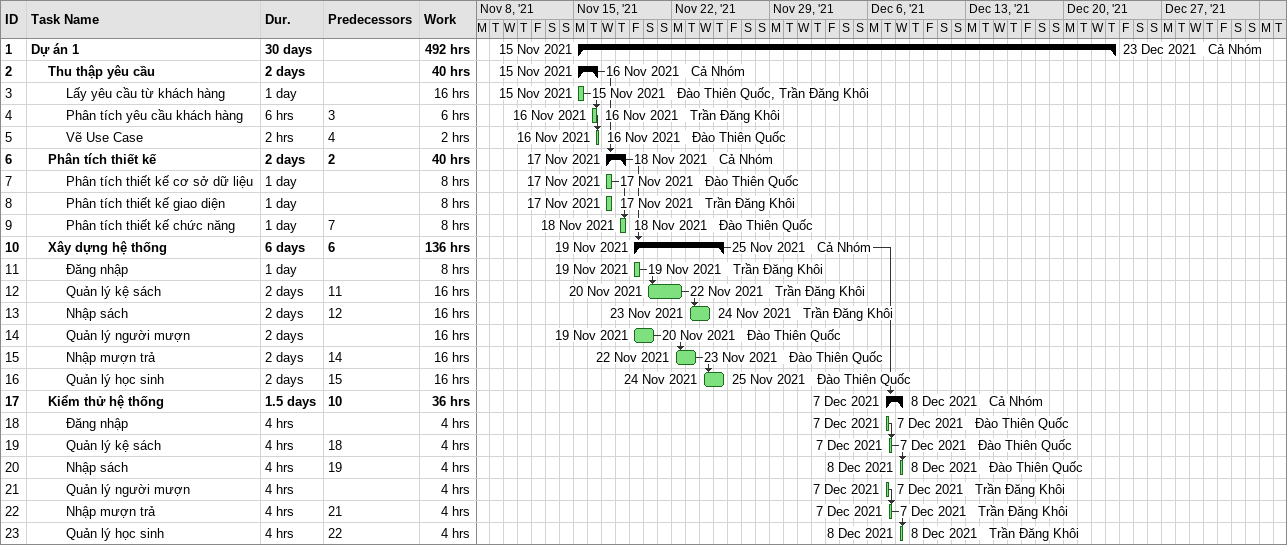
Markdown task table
| ID | Level | Task | Duration | Start | Finish | Predecessors | Resources | Work (h) |
|---|---|---|---|---|---|---|---|---|
| 1 | 1 | **Dự án 1** | 30d | 2021-11-15 | 2021-12-23 |  | Cả Nhóm | 492 |
| 2 | 2 | **Thu thập yêu cầu** | 2d | 2021-11-15 | 2021-11-16 |  | Cả Nhóm | 40 |
| 3 | 3 | Lấy yêu cầu từ khách hàng | 1d | 2021-11-15 | 2021-11-15 |  | Đào Thiên Quốc, Trần Đăng Khôi | 16 |
| 4 | 3 | Phân tích yêu cầu khách hàng | 6h | 2021-11-16 | 2021-11-16 | 3 | Trần Đăng Khôi | 6 |
| 5 | 3 | Vẽ Use Case | 2h | 2021-11-16 | 2021-11-16 | 4 | Đào Thiên Quốc | 2 |
| 6 | 2 | **Phân tích thiết kế** | 2d | 2021-11-17 | 2021-11-18 | 2 | Cả Nhóm | 40 |
| 7 | 3 | Phân tích thiết kế cơ sở dữ liệu | 1d | 2021-11-17 | 2021-11-17 |  | Đào Thiên Quốc | 8 |
| 8 | 3 | Phân tích thiết kế giao diện | 1d | 2021-11-17 | 2021-11-17 |  | Trần Đăng Khôi | 8 |
| 9 | 3 | Phân tích thiết kế chức năng | 1d | 2021-11-18 | 2021-11-18 | 7 | Đào Thiên Quốc | 8 |
| 10 | 2 | **Xây dựng hệ thống** | 6d | 2021-11-19 | 2021-11-25 | 6 | Cả Nhóm | 136 |
| 11 | 3 | Đăng nhập | 1d | 2021-11-19 | 2021-11-19 |  | Trần Đăng Khôi | 8 |
| 12 | 3 | Quản lý kệ sách | 2d | 2021-11-20 | 2021-11-22 | 11 | Trần Đăng Khôi | 16 |
| 13 | 3 | Nhập sách | 2d | 2021-11-23 | 2021-11-24 | 12 | Trần Đăng Khôi | 16 |
| 14 | 3 | Quản lý người mượn | 2d | 2021-11-19 | 2021-11-20 |  | Đào Thiên Quốc | 16 |
| 15 | 3 | Nhập mượn trả | 2d | 2021-11-22 | 2021-11-23 | 14 | Đào Thiên Quốc | 16 |
| 16 | 3 | Quản lý học sinh | 2d | 2021-11-24 | 2021-11-25 | 15 | Đào Thiên Quốc | 16 |
| 17 | 2 | **Kiểm thử hệ thống** | 1.5d | 2021-12-07 | 2021-12-08 | 10 | Cả Nhóm | 36 |
| 18 | 3 | Đăng nhập | 4h | 2021-12-07 | 2021-12-07 |  | Đào Thiên Quốc | 4 |
| 19 | 3 | Quản lý kệ sách | 4h | 2021-12-07 | 2021-12-07 | 18 | Đào Thiên Quốc | 4 |
| 20 | 3 | Nhập sách | 4h | 2021-12-08 | 2021-12-08 | 19 | Đào Thiên Quốc | 4 |
| 21 | 3 | Quản lý người mượn | 4h | 2021-12-07 | 2021-12-07 |  | Trần Đăng Khôi | 4 |
| 22 | 3 | Nhập mượn trả | 4h | 2021-12-07 | 2021-12-07 | 21 | Trần Đăng Khôi | 4 |
| 23 | 3 | Quản lý học sinh | 4h | 2021-12-08 | 2021-12-08 | 22 | Trần Đăng Khôi | 4 |
